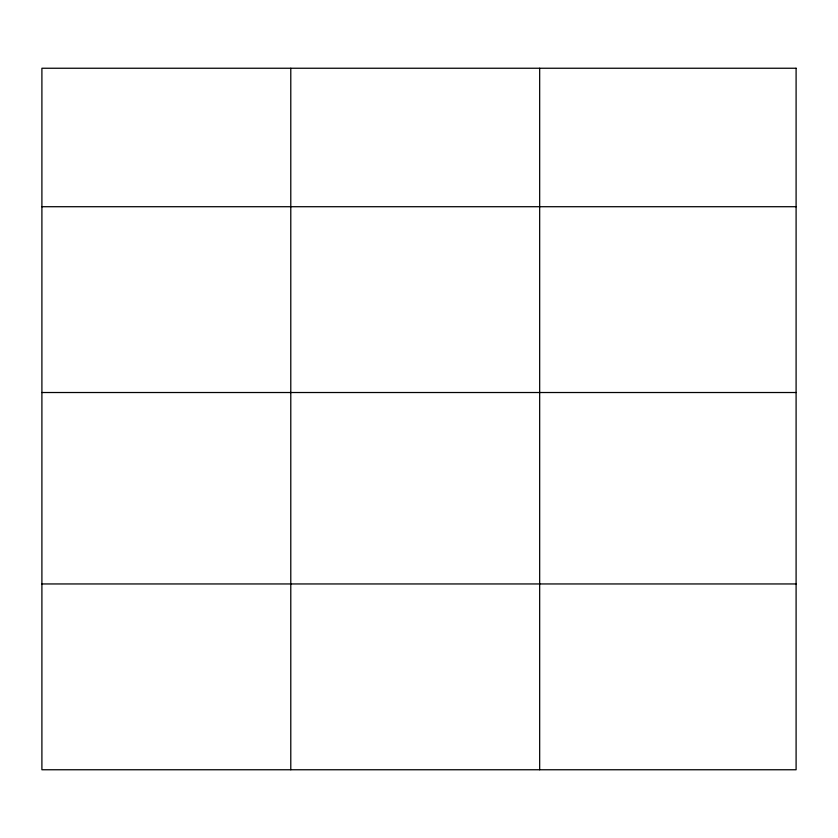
<?xml version="1.0" encoding="UTF-8"?>
<svg xmlns="http://www.w3.org/2000/svg" width="838" height="838" viewBox="0 0 838 838"><rect width="100%" height="100%" fill="white"/><g stroke="black" fill="none" stroke-linecap="round" stroke-linejoin="round"><path stroke-width="1.26" d="M41.9 206.714L796.1 206.714M41.9 392.519L796.1 392.519M41.9 583.95L796.1 583.95M539.672 68.245L539.672 769.755M290.786 68.245L290.786 769.755M796.1 68.245L41.9 68.245L41.9 769.755L796.1 769.755L796.1 68.245"/></g></svg>
